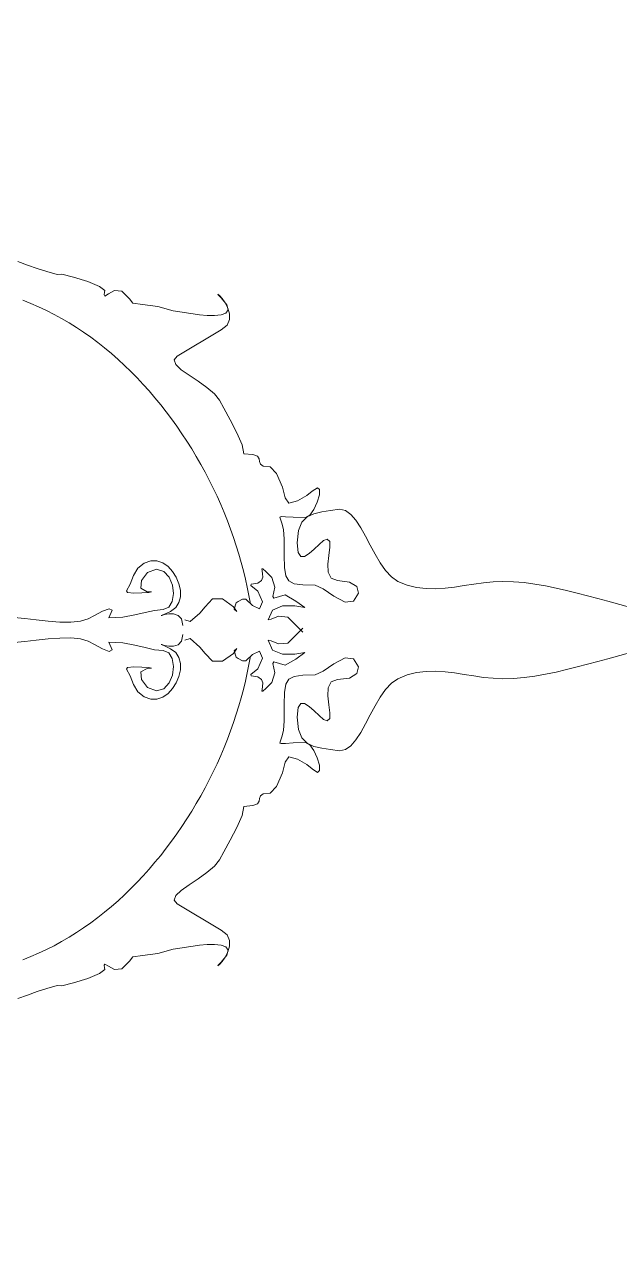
# Model space of a CAD drawing. Header units: centimetres. Extents: x -377343 to 693706, y 194584 to 813780.
# Drawn here: x 161364.8 to 161436.2, y 497989.7 to 498137.1 of the extents above; entities that cross this region are included whole.
import ezdxf

# ---------------------------------------------------------------- set-up
doc = ezdxf.new("R2010")
doc.units = ezdxf.units.CM
doc.layers.add('PIPA', color=11, linetype='Continuous')
doc.layers.add('TEXT', color=7, linetype='Continuous')

msp = doc.modelspace()

# ---------------------------------------------------------------- linework, layer by layer
at = {"layer": 'PIPA', "lineweight": 35, "extrusion": (0, 0.816497, 0.57735), "elevation": 193451.324}
msp.add_lwpolyline([(-421704.212, -325591.681), (-159560.265, -63447.734), (377343.333, -600351.331), (-158232.47, -1135927.133), (-693706.405, -600453.199), (-454216.825, -360963.619)], dxfattribs=at)
at = {"layer": 'TEXT', "color": 2, "linetype": 'Continuous', "lineweight": 13}
for p, q in [((161365.191, 498108.282), (161364.059, 498108.701)), ((161366.342, 498107.871), (161365.191, 498108.282)), ((161367.524, 498107.488), (161366.342, 498107.871)), ((161368.749, 498107.154), (161367.524, 498107.488)), ((161369.335, 498107.181), (161368.749, 498107.154)), ((161370.738, 498106.836), (161369.335, 498107.181)), ((161372.422, 498106.286), (161370.738, 498106.836)), ((161373.851, 498105.698), (161372.422, 498106.286)), ((161374.492, 498105.239), (161373.851, 498105.698)), ((161374.392, 498104.714), (161374.442, 498105.014)), ((161374.492, 498104.564), (161374.392, 498104.714)), ((161374.442, 498105.014), (161374.492, 498105.239)), ((161374.917, 498104.835), (161374.492, 498104.564)), ((161375.643, 498105.231), (161374.917, 498104.835)), ((161376.519, 498105.127), (161375.643, 498105.231)), ((161377.461, 498104.217), (161376.519, 498105.127)), ((161388.235, 498104.625), (161388.055, 498104.794)), ((161388.055, 498104.794), (161388.099, 498104.715)), ((161388.099, 498104.715), (161388.455, 498104.338)), ((161388.552, 498104.256), (161388.235, 498104.625)), ((161365.591, 498103.674), (161364.633, 498104.049)), ((161365.591, 498103.674), (161364.633, 498104.049)), ((161366.536, 498103.267), (161365.591, 498103.674)), ((161366.536, 498103.267), (161365.591, 498103.674)), ((161367.47, 498102.83), (161366.536, 498103.267)), ((161367.47, 498102.83), (161366.536, 498103.267)), ((161377.828, 498103.709), (161377.461, 498104.217)), ((161378.996, 498103.55), (161377.828, 498103.709)), ((161380.844, 498103.287), (161378.996, 498103.55)), ((161382.666, 498102.799), (161380.844, 498103.287)), ((161388.455, 498104.338), (161389.135, 498103.494)), ((161388.92, 498103.733), (161388.552, 498104.256)), ((161389.25, 498103.106), (161388.92, 498103.733)), ((161389.135, 498103.494), (161389.287, 498102.897)), ((161389.455, 498102.422), (161389.25, 498103.106)), ((161368.39, 498102.363), (161367.47, 498102.83)), ((161368.39, 498102.363), (161367.47, 498102.83)), ((161369.298, 498101.867), (161368.39, 498102.363)), ((161369.298, 498101.867), (161368.39, 498102.363)), ((161370.193, 498101.344), (161369.298, 498101.867)), ((161370.193, 498101.344), (161369.298, 498101.867)), ((161384.289, 498102.537), (161382.666, 498102.799)), ((161384.521, 498102.499), (161384.289, 498102.537)), ((161385.079, 498102.411), (161384.521, 498102.499)), ((161385.855, 498102.309), (161385.079, 498102.411)), ((161386.744, 498102.23), (161385.855, 498102.309)), ((161387.639, 498102.213), (161386.744, 498102.23)), ((161388.432, 498102.293), (161387.639, 498102.213)), ((161389.016, 498102.509), (161388.432, 498102.293)), ((161389.287, 498102.897), (161389.016, 498102.509)), ((161389.145, 498101.076), (161389.45, 498101.73)), ((161389.45, 498101.73), (161389.455, 498102.422)), ((161371.074, 498100.793), (161370.193, 498101.344)), ((161371.074, 498100.793), (161370.193, 498101.344)), ((161371.941, 498100.216), (161371.074, 498100.793)), ((161371.941, 498100.216), (161371.074, 498100.793)), ((161372.795, 498099.613), (161371.941, 498100.216)), ((161372.795, 498099.613), (161371.941, 498100.216)), ((161383.163, 498097.357), (161388.455, 498100.51)), ((161388.455, 498100.51), (161389.145, 498101.076)), ((161373.634, 498098.986), (161372.795, 498099.613)), ((161373.634, 498098.986), (161372.795, 498099.613)), ((161374.459, 498098.334), (161373.634, 498098.986)), ((161374.459, 498098.334), (161373.634, 498098.986)), ((161375.268, 498097.659), (161374.459, 498098.334)), ((161375.268, 498097.659), (161374.459, 498098.334)), ((161376.063, 498096.962), (161375.268, 498097.659)), ((161376.063, 498096.962), (161375.268, 498097.659)), ((161382.789, 498096.889), (161383.163, 498097.357)), ((161376.843, 498096.244), (161376.063, 498096.962)), ((161376.843, 498096.244), (161376.063, 498096.962)), ((161377.607, 498095.504), (161376.843, 498096.244)), ((161377.607, 498095.504), (161376.843, 498096.244)), ((161383.004, 498096.34), (161382.789, 498096.889)), ((161383.657, 498095.722), (161383.004, 498096.34)), ((161384.598, 498095.048), (161383.657, 498095.722)), ((161378.355, 498094.745), (161377.607, 498095.504)), ((161378.355, 498094.745), (161377.607, 498095.504)), ((161379.087, 498093.967), (161378.355, 498094.745)), ((161379.087, 498093.967), (161378.355, 498094.745)), ((161385.676, 498094.333), (161384.598, 498095.048)), ((161386.741, 498093.588), (161385.676, 498094.333)), ((161379.802, 498093.17), (161379.087, 498093.967)), ((161379.802, 498093.17), (161379.087, 498093.967)), ((161380.501, 498092.355), (161379.802, 498093.17)), ((161380.501, 498092.355), (161379.802, 498093.17)), ((161387.643, 498092.827), (161386.741, 498093.588)), ((161388.23, 498092.064), (161387.643, 498092.827)), ((161381.183, 498091.524), (161380.501, 498092.355)), ((161381.183, 498091.524), (161380.501, 498092.355)), ((161381.848, 498090.677), (161381.183, 498091.524)), ((161381.848, 498090.677), (161381.183, 498091.524)), ((161388.761, 498091.094), (161388.23, 498092.064)), ((161382.495, 498089.814), (161381.848, 498090.677)), ((161382.495, 498089.814), (161381.848, 498090.677)), ((161383.125, 498088.937), (161382.495, 498089.814)), ((161383.125, 498088.937), (161382.495, 498089.814)), ((161389.536, 498089.708), (161388.761, 498091.094)), ((161383.736, 498088.047), (161383.125, 498088.937)), ((161383.736, 498088.047), (161383.125, 498088.937)), ((161390.338, 498088.165), (161389.536, 498089.708)), ((161384.33, 498087.144), (161383.736, 498088.047)), ((161384.33, 498087.144), (161383.736, 498088.047)), ((161384.904, 498086.229), (161384.33, 498087.144)), ((161384.904, 498086.229), (161384.33, 498087.144)), ((161390.95, 498086.724), (161390.338, 498088.165)), ((161385.46, 498085.302), (161384.904, 498086.229)), ((161385.46, 498085.302), (161384.904, 498086.229)), ((161385.997, 498084.366), (161385.46, 498085.302)), ((161385.997, 498084.366), (161385.46, 498085.302)), ((161391.158, 498085.646), (161390.95, 498086.724)), ((161392.26, 498085.558), (161391.158, 498085.646)), ((161392.807, 498085.333), (161392.26, 498085.558)), ((161393.001, 498085.025), (161392.807, 498085.333)), ((161386.515, 498083.419), (161385.997, 498084.366)), ((161386.515, 498083.419), (161385.997, 498084.366)), ((161393.046, 498084.69), (161393.001, 498085.025)), ((161393.144, 498084.382), (161393.046, 498084.69)), ((161393.498, 498084.157), (161393.144, 498084.382)), ((161394.311, 498084.069), (161393.498, 498084.157)), ((161395.078, 498083.256), (161394.311, 498084.069)), ((161387.013, 498082.464), (161386.515, 498083.419)), ((161387.013, 498082.464), (161386.515, 498083.419)), ((161387.491, 498081.501), (161387.013, 498082.464)), ((161387.491, 498081.501), (161387.013, 498082.464)), ((161395.795, 498081.617), (161395.078, 498083.256)), ((161387.948, 498080.531), (161387.491, 498081.501)), ((161387.948, 498080.531), (161387.491, 498081.501)), ((161396.112, 498080.353), (161395.795, 498081.617)), ((161399.378, 498081.142), (161398.725, 498080.638)), ((161399.996, 498081.57), (161399.378, 498081.142)), ((161400.256, 498081.354), (161399.996, 498081.57)), ((161400.226, 498080.704), (161400.256, 498081.354)), ((161388.386, 498079.554), (161387.948, 498080.531)), ((161388.386, 498079.554), (161387.948, 498080.531)), ((161388.803, 498078.572), (161388.386, 498079.554)), ((161388.803, 498078.572), (161388.386, 498079.554)), ((161396.575, 498079.716), (161396.112, 498080.353)), ((161397.618, 498079.987), (161396.575, 498079.716)), ((161398.725, 498080.638), (161397.618, 498079.987)), ((161399.573, 498078.948), (161399.975, 498079.832)), ((161399.975, 498079.832), (161400.226, 498080.704)), ((161389.199, 498077.585), (161388.803, 498078.572)), ((161389.199, 498077.585), (161388.803, 498078.572)), ((161395.479, 498078.045), (161395.642, 498078.119)), ((161395.542, 498077.802), (161395.479, 498078.045)), ((161395.642, 498078.119), (161396.142, 498078.091)), ((161396.142, 498078.091), (161397.088, 498078.025)), ((161397.088, 498078.025), (161398.59, 498077.989)), ((161398.755, 498078.068), (161398.128, 498077.426)), ((161398.59, 498077.989), (161399.088, 498078.264)), ((161399.562, 498078.447), (161398.755, 498078.068)), ((161399.088, 498078.264), (161399.573, 498078.948)), ((161400.506, 498078.661), (161399.562, 498078.447)), ((161401.547, 498078.813), (161400.506, 498078.661)), ((161402.643, 498079.002), (161401.547, 498078.813)), ((161403.349, 498078.833), (161402.643, 498079.002)), ((161404.001, 498078.365), (161403.349, 498078.833)), ((161404.612, 498077.657), (161404.001, 498078.365)), ((161389.573, 498076.594), (161389.199, 498077.585)), ((161389.573, 498076.594), (161389.199, 498077.585)), ((161389.926, 498075.6), (161389.573, 498076.594)), ((161389.926, 498075.6), (161389.573, 498076.594)), ((161395.723, 498077.323), (161395.542, 498077.802)), ((161395.912, 498076.544), (161395.723, 498077.323)), ((161396, 498075.399), (161395.912, 498076.544)), ((161398.128, 498077.426), (161397.721, 498076.42)), ((161405.196, 498076.766), (161404.612, 498077.657)), ((161405.766, 498075.751), (161405.196, 498076.766)), ((161390.258, 498074.604), (161389.926, 498075.6)), ((161390.258, 498074.604), (161389.926, 498075.6)), ((161395.993, 498073.426), (161396, 498075.399)), ((161397.721, 498076.42), (161397.576, 498074.948)), ((161400.189, 498074.758), (161400.734, 498075.213)), ((161400.734, 498075.213), (161401.18, 498075.399)), ((161401.18, 498075.399), (161401.473, 498075.124)), ((161401.473, 498075.124), (161401.484, 498074.416)), ((161406.335, 498074.671), (161405.766, 498075.751)), ((161390.567, 498073.606), (161390.258, 498074.604)), ((161390.567, 498073.606), (161390.258, 498074.604)), ((161390.854, 498072.607), (161390.567, 498073.606)), ((161390.854, 498072.607), (161390.567, 498073.606)), ((161397.576, 498074.948), (161397.689, 498073.804)), ((161397.689, 498073.804), (161397.997, 498073.308)), ((161398.449, 498073.309), (161398.998, 498073.653)), ((161398.998, 498073.653), (161399.594, 498074.187)), ((161399.594, 498074.187), (161400.189, 498074.758)), ((161401.484, 498074.416), (161401.36, 498073.448)), ((161406.916, 498073.584), (161406.335, 498074.671)), ((161407.522, 498072.548), (161406.916, 498073.584)), ((161379.215, 498072.511), (161378.433, 498071.908)), ((161379.215, 498072.511), (161378.433, 498071.908)), ((161379.99, 498072.789), (161379.215, 498072.511)), ((161379.99, 498072.789), (161379.215, 498072.511)), ((161380.737, 498072.785), (161379.99, 498072.789)), ((161380.737, 498072.785), (161379.99, 498072.789)), ((161381.437, 498072.543), (161380.737, 498072.785)), ((161381.437, 498072.543), (161380.737, 498072.785)), ((161382.071, 498072.105), (161381.437, 498072.543)), ((161382.071, 498072.105), (161381.437, 498072.543)), ((161382.618, 498071.515), (161382.071, 498072.105)), ((161382.618, 498071.515), (161382.071, 498072.105)), ((161391.119, 498071.608), (161390.854, 498072.607)), ((161391.119, 498071.608), (161390.854, 498072.607)), ((161396.027, 498071.99), (161395.993, 498073.426)), ((161397.997, 498073.308), (161398.449, 498073.309)), ((161401.36, 498073.448), (161401.245, 498072.394)), ((161401.245, 498072.394), (161401.286, 498071.426)), ((161408.167, 498071.622), (161407.522, 498072.548)), ((161377.908, 498071.032), (161377.532, 498070.006)), ((161377.908, 498071.032), (161377.532, 498070.006)), ((161378.433, 498071.908), (161377.908, 498071.032)), ((161378.433, 498071.908), (161377.908, 498071.032)), ((161378.898, 498070.444), (161379.607, 498071.373)), ((161378.898, 498070.444), (161379.607, 498071.373)), ((161379.607, 498071.373), (161380.685, 498071.795)), ((161379.607, 498071.373), (161380.685, 498071.795)), ((161380.685, 498071.795), (161381.574, 498071.527)), ((161380.685, 498071.795), (161381.574, 498071.527)), ((161381.574, 498071.527), (161382.21, 498070.835)), ((161381.574, 498071.527), (161382.21, 498070.835)), ((161382.21, 498070.835), (161382.591, 498069.889)), ((161382.21, 498070.835), (161382.591, 498069.889)), ((161383.059, 498070.815), (161382.618, 498071.515)), ((161383.059, 498070.815), (161382.618, 498071.515)), ((161383.374, 498070.049), (161383.059, 498070.815)), ((161383.374, 498070.049), (161383.059, 498070.815)), ((161391.36, 498070.61), (161391.119, 498071.608)), ((161391.36, 498070.61), (161391.119, 498071.608)), ((161391.579, 498069.613), (161391.36, 498070.61)), ((161391.579, 498069.613), (161391.36, 498070.61)), ((161393.426, 498070.823), (161393.273, 498070.417)), ((161393.426, 498070.823), (161393.273, 498070.417)), ((161393.438, 498071.818), (161393.318, 498071.829)), ((161393.318, 498071.829), (161393.345, 498071.612)), ((161393.438, 498071.818), (161393.318, 498071.829)), ((161393.318, 498071.829), (161393.345, 498071.612)), ((161393.345, 498071.612), (161393.416, 498071.249)), ((161393.345, 498071.612), (161393.416, 498071.249)), ((161393.416, 498071.249), (161393.426, 498070.823)), ((161393.416, 498071.249), (161393.426, 498070.823)), ((161393.809, 498071.496), (161393.438, 498071.818)), ((161393.809, 498071.496), (161393.438, 498071.818)), ((161394.536, 498070.782), (161393.809, 498071.496)), ((161394.536, 498070.782), (161393.809, 498071.496)), ((161394.869, 498069.614), (161394.536, 498070.782)), ((161394.869, 498069.614), (161394.536, 498070.782)), ((161396.186, 498071.005), (161396.027, 498071.99)), ((161396.551, 498070.386), (161396.186, 498071.005)), ((161401.286, 498071.426), (161401.629, 498070.718)), ((161401.629, 498070.718), (161402.418, 498070.444)), ((161408.863, 498070.863), (161408.167, 498071.622)), ((161409.625, 498070.331), (161408.863, 498070.863)), ((161377.532, 498070.006), (161377.082, 498069.205)), ((161377.532, 498070.006), (161377.082, 498069.205)), ((161377.082, 498069.205), (161377.218, 498069.001)), ((161377.082, 498069.205), (161377.218, 498069.001)), ((161378.801, 498069.515), (161378.898, 498070.444)), ((161378.801, 498069.515), (161378.898, 498070.444)), ((161379.559, 498069.092), (161378.801, 498069.515)), ((161379.559, 498069.092), (161378.801, 498069.515)), ((161380.079, 498069.062), (161379.559, 498069.092)), ((161380.079, 498069.062), (161379.559, 498069.092)), ((161382.591, 498069.889), (161382.711, 498068.859)), ((161382.591, 498069.889), (161382.711, 498068.859)), ((161383.544, 498069.259), (161383.374, 498070.049)), ((161383.544, 498069.259), (161383.374, 498070.049)), ((161383.548, 498068.489), (161383.544, 498069.259)), ((161383.548, 498068.489), (161383.544, 498069.259)), ((161391.774, 498068.619), (161391.579, 498069.613)), ((161391.774, 498068.619), (161391.579, 498069.613)), ((161392.058, 498069.993), (161392.008, 498069.814)), ((161392.058, 498069.993), (161392.008, 498069.814)), ((161392.008, 498069.814), (161392.859, 498069.159)), ((161392.008, 498069.814), (161392.859, 498069.159)), ((161392.851, 498070.113), (161392.058, 498069.993)), ((161392.851, 498070.113), (161392.058, 498069.993)), ((161393.273, 498070.417), (161392.851, 498070.113)), ((161393.273, 498070.417), (161392.851, 498070.113)), ((161392.859, 498069.159), (161393.41, 498067.854)), ((161392.859, 498069.159), (161393.41, 498067.854)), ((161394.653, 498068.496), (161394.869, 498069.614)), ((161394.653, 498068.496), (161394.869, 498069.614)), ((161397.206, 498070.049), (161396.551, 498070.386)), ((161398.233, 498069.909), (161397.206, 498070.049)), ((161399.716, 498069.881), (161398.233, 498069.909)), ((161400.675, 498069.439), (161399.716, 498069.881)), ((161401.982, 498068.544), (161400.675, 498069.439)), ((161402.418, 498070.444), (161403.857, 498070.247)), ((161403.857, 498070.247), (161404.727, 498069.712)), ((161404.727, 498069.712), (161404.92, 498068.924)), ((161410.761, 498069.874), (161409.625, 498070.331)), ((161411.898, 498069.591), (161410.761, 498069.874)), ((161413.036, 498069.454), (161411.898, 498069.591)), ((161414.176, 498069.436), (161413.036, 498069.454)), ((161415.317, 498069.509), (161414.176, 498069.436)), ((161416.461, 498069.646), (161415.317, 498069.509)), ((161417.608, 498069.82), (161416.461, 498069.646)), ((161418.759, 498070.002), (161417.608, 498069.82)), ((161419.913, 498070.167), (161418.759, 498070.002)), ((161421.073, 498070.286), (161419.913, 498070.167)), ((161422.237, 498070.331), (161421.073, 498070.286)), ((161423.52, 498070.292), (161422.237, 498070.331)), ((161424.803, 498070.183), (161423.52, 498070.292)), ((161426.082, 498070.012), (161424.803, 498070.183)), ((161427.357, 498069.791), (161426.082, 498070.012)), ((161428.627, 498069.529), (161427.357, 498069.791)), ((161429.891, 498069.237), (161428.627, 498069.529)), ((161431.146, 498068.924), (161429.891, 498069.237)), ((161377.218, 498069.001), (161377.949, 498068.926)), ((161377.218, 498069.001), (161377.949, 498068.926)), ((161377.949, 498068.926), (161378.912, 498068.938)), ((161377.949, 498068.926), (161378.912, 498068.938)), ((161378.912, 498068.938), (161379.743, 498068.997)), ((161378.912, 498068.938), (161379.743, 498068.997)), ((161379.743, 498068.997), (161380.079, 498069.062)), ((161379.743, 498068.997), (161380.079, 498069.062)), ((161382.568, 498067.913), (161382.157, 498067.221)), ((161382.568, 498067.913), (161382.157, 498067.221)), ((161382.711, 498068.859), (161382.568, 498067.913)), ((161382.711, 498068.859), (161382.568, 498067.913)), ((161382.983, 498067.18), (161383.368, 498067.782)), ((161382.983, 498067.18), (161383.368, 498067.782)), ((161383.368, 498067.782), (161383.548, 498068.489)), ((161383.368, 498067.782), (161383.548, 498068.489)), ((161387.417, 498068.242), (161386.541, 498067.291)), ((161387.417, 498068.242), (161386.541, 498067.291)), ((161388.593, 498068.217), (161387.417, 498068.242)), ((161388.593, 498068.217), (161387.417, 498068.242)), ((161389.919, 498067.291), (161388.593, 498068.217)), ((161389.919, 498067.291), (161388.593, 498068.217)), ((161390.257, 498067.741), (161390.019, 498066.974)), ((161390.257, 498067.741), (161390.019, 498066.974)), ((161390.499, 498067.908), (161390.257, 498067.741)), ((161390.499, 498067.908), (161390.257, 498067.741)), ((161390.991, 498068.175), (161390.499, 498067.908)), ((161390.991, 498068.175), (161390.499, 498067.908)), ((161391.383, 498068.192), (161390.991, 498068.175)), ((161391.383, 498068.192), (161390.991, 498068.175)), ((161392.209, 498067.428), (161391.383, 498068.192)), ((161392.209, 498067.428), (161391.383, 498068.192)), ((161391.946, 498067.629), (161391.774, 498068.619)), ((161391.946, 498067.629), (161391.774, 498068.619)), ((161393.41, 498067.854), (161393.034, 498067.041)), ((161393.41, 498067.854), (161393.034, 498067.041)), ((161394.761, 498068.304), (161394.653, 498068.496)), ((161394.761, 498068.304), (161394.653, 498068.496)), ((161396.125, 498068.713), (161394.761, 498068.304)), ((161396.125, 498068.713), (161394.761, 498068.304)), ((161397.413, 498067.971), (161396.125, 498068.713)), ((161397.413, 498067.971), (161396.125, 498068.713)), ((161398.477, 498067.178), (161397.413, 498067.971)), ((161398.477, 498067.178), (161397.413, 498067.971)), ((161403.31, 498067.838), (161401.982, 498068.544)), ((161404.333, 498067.966), (161403.31, 498067.838)), ((161404.92, 498068.924), (161404.333, 498067.966)), ((161432.391, 498068.602), (161431.146, 498068.924)), ((161433.626, 498068.279), (161432.391, 498068.602)), ((161434.849, 498067.966), (161433.626, 498068.279)), ((161447.911, 498064.25), (161434.849, 498067.966)), ((161373.252, 498066.239), (161372.465, 498065.827)), ((161373.252, 498066.239), (161372.465, 498065.827)), ((161374.196, 498066.742), (161373.252, 498066.239)), ((161374.196, 498066.742), (161373.252, 498066.239)), ((161374.995, 498067.051), (161374.196, 498066.742)), ((161374.995, 498067.051), (161374.196, 498066.742)), ((161374.942, 498065.94), (161375.344, 498066.879)), ((161374.942, 498065.94), (161375.344, 498066.879)), ((161375.344, 498066.879), (161374.995, 498067.051)), ((161375.344, 498066.879), (161374.995, 498067.051)), ((161378.068, 498066.296), (161376.627, 498066.045)), ((161378.068, 498066.296), (161376.627, 498066.045)), ((161379.32, 498066.596), (161378.068, 498066.296)), ((161379.32, 498066.596), (161378.068, 498066.296)), ((161380.437, 498066.848), (161379.32, 498066.596)), ((161380.437, 498066.848), (161379.32, 498066.596)), ((161381.473, 498066.953), (161380.437, 498066.848)), ((161381.473, 498066.953), (161380.437, 498066.848)), ((161381.242, 498066.216), (161381.564, 498066.351)), ((161381.242, 498066.216), (161381.564, 498066.351)), ((161381.302, 498066.24), (161381.242, 498066.216)), ((161381.302, 498066.24), (161381.242, 498066.216)), ((161381.641, 498066.338), (161381.302, 498066.24)), ((161381.641, 498066.338), (161381.302, 498066.24)), ((161382.157, 498067.221), (161381.473, 498066.953)), ((161382.157, 498067.221), (161381.473, 498066.953)), ((161381.564, 498066.351), (161382.374, 498066.728)), ((161381.564, 498066.351), (161382.374, 498066.728)), ((161382.153, 498066.429), (161381.641, 498066.338)), ((161382.153, 498066.429), (161381.641, 498066.338)), ((161382.733, 498066.427), (161382.153, 498066.429)), ((161382.733, 498066.427), (161382.153, 498066.429)), ((161382.374, 498066.728), (161382.983, 498067.18)), ((161382.374, 498066.728), (161382.983, 498067.18)), ((161383.277, 498066.251), (161382.733, 498066.427)), ((161383.277, 498066.251), (161382.733, 498066.427)), ((161383.68, 498065.816), (161383.277, 498066.251)), ((161383.68, 498065.816), (161383.277, 498066.251)), ((161385.898, 498066.532), (161384.706, 498065.497)), ((161385.898, 498066.532), (161384.706, 498065.497)), ((161386.541, 498067.291), (161385.898, 498066.532)), ((161386.541, 498067.291), (161385.898, 498066.532)), ((161390.307, 498066.707), (161389.919, 498067.291)), ((161390.307, 498066.707), (161389.919, 498067.291)), ((161390.019, 498066.974), (161390.307, 498066.707)), ((161390.019, 498066.974), (161390.307, 498066.707)), ((161393.034, 498067.041), (161392.209, 498067.428)), ((161393.034, 498067.041), (161392.209, 498067.428)), ((161394.085, 498065.714), (161394.597, 498066.893)), ((161394.085, 498065.714), (161394.597, 498066.893)), ((161395.337, 498066.14), (161394.448, 498065.777)), ((161395.337, 498066.14), (161394.448, 498065.777)), ((161394.597, 498066.893), (161395.817, 498067.375)), ((161394.597, 498066.893), (161395.817, 498067.375)), ((161396.45, 498066.052), (161395.337, 498066.14)), ((161396.45, 498066.052), (161395.337, 498066.14)), ((161395.817, 498067.375), (161397.268, 498067.393)), ((161395.817, 498067.375), (161397.268, 498067.393)), ((161397.268, 498067.393), (161398.477, 498067.178)), ((161397.268, 498067.393), (161398.477, 498067.178)), ((161364.864, 498065.874), (161363.61, 498066.001)), ((161364.864, 498065.874), (161363.61, 498066.001)), ((161366.245, 498065.714), (161364.864, 498065.874)), ((161366.245, 498065.714), (161364.864, 498065.874)), ((161367.679, 498065.559), (161366.245, 498065.714)), ((161367.679, 498065.559), (161366.245, 498065.714)), ((161369.092, 498065.453), (161367.679, 498065.559)), ((161369.092, 498065.453), (161367.679, 498065.559)), ((161370.41, 498065.435), (161369.092, 498065.453)), ((161370.41, 498065.435), (161369.092, 498065.453)), ((161371.559, 498065.546), (161370.41, 498065.435)), ((161371.559, 498065.546), (161370.41, 498065.435)), ((161372.465, 498065.827), (161371.559, 498065.546)), ((161372.465, 498065.827), (161371.559, 498065.546)), ((161376.627, 498066.045), (161374.942, 498065.94)), ((161376.627, 498066.045), (161374.942, 498065.94)), ((161383.838, 498065.039), (161383.68, 498065.816)), ((161383.838, 498065.039), (161383.68, 498065.816)), ((161384.706, 498065.497), (161384.063, 498065.714)), ((161384.706, 498065.497), (161384.063, 498065.714)), ((161394.448, 498065.777), (161394.085, 498065.714)), ((161394.448, 498065.777), (161394.085, 498065.714)), ((161398.252, 498064.25), (161396.45, 498066.052)), ((161398.252, 498064.25), (161396.45, 498066.052)), ((161398.252, 498064.731), (161396.45, 498062.929)), ((161398.252, 498064.731), (161396.45, 498062.929)), ((161447.911, 498064.731), (161434.849, 498061.015)), ((161366.245, 498063.267), (161364.864, 498063.107)), ((161366.245, 498063.267), (161364.864, 498063.107)), ((161367.679, 498063.422), (161366.245, 498063.267)), ((161367.679, 498063.422), (161366.245, 498063.267)), ((161369.092, 498063.528), (161367.679, 498063.422)), ((161369.092, 498063.528), (161367.679, 498063.422)), ((161370.41, 498063.547), (161369.092, 498063.528)), ((161370.41, 498063.547), (161369.092, 498063.528)), ((161371.559, 498063.436), (161370.41, 498063.547)), ((161371.559, 498063.436), (161370.41, 498063.547)), ((161372.465, 498063.154), (161371.559, 498063.436)), ((161372.465, 498063.154), (161371.559, 498063.436)), ((161383.838, 498063.942), (161383.68, 498063.165)), ((161383.838, 498063.942), (161383.68, 498063.165)), ((161384.706, 498063.484), (161384.063, 498063.267)), ((161384.706, 498063.484), (161384.063, 498063.267)), ((161385.898, 498062.449), (161384.706, 498063.484)), ((161385.898, 498062.449), (161384.706, 498063.484)), ((161394.448, 498063.204), (161394.085, 498063.267)), ((161394.448, 498063.204), (161394.085, 498063.267)), ((161394.085, 498063.267), (161394.597, 498062.088)), ((161394.085, 498063.267), (161394.597, 498062.088)), ((161395.337, 498062.841), (161394.448, 498063.204)), ((161395.337, 498062.841), (161394.448, 498063.204)), ((161364.864, 498063.107), (161363.61, 498062.98)), ((161364.864, 498063.107), (161363.61, 498062.98)), ((161373.252, 498062.743), (161372.465, 498063.154)), ((161373.252, 498062.743), (161372.465, 498063.154)), ((161374.196, 498062.239), (161373.252, 498062.743)), ((161374.196, 498062.239), (161373.252, 498062.743)), ((161374.995, 498061.93), (161374.196, 498062.239)), ((161374.995, 498061.93), (161374.196, 498062.239)), ((161374.942, 498063.042), (161375.344, 498062.102)), ((161374.942, 498063.042), (161375.344, 498062.102)), ((161376.627, 498062.936), (161374.942, 498063.042)), ((161376.627, 498062.936), (161374.942, 498063.042)), ((161375.344, 498062.102), (161374.995, 498061.93)), ((161375.344, 498062.102), (161374.995, 498061.93)), ((161378.068, 498062.685), (161376.627, 498062.936)), ((161378.068, 498062.685), (161376.627, 498062.936)), ((161379.32, 498062.385), (161378.068, 498062.685)), ((161379.32, 498062.385), (161378.068, 498062.685)), ((161380.437, 498062.134), (161379.32, 498062.385)), ((161380.437, 498062.134), (161379.32, 498062.385)), ((161381.473, 498062.028), (161380.437, 498062.134)), ((161381.473, 498062.028), (161380.437, 498062.134)), ((161381.302, 498062.741), (161381.242, 498062.765)), ((161381.242, 498062.765), (161381.564, 498062.63)), ((161381.302, 498062.741), (161381.242, 498062.765)), ((161381.242, 498062.765), (161381.564, 498062.63)), ((161381.641, 498062.643), (161381.302, 498062.741)), ((161381.641, 498062.643), (161381.302, 498062.741)), ((161382.157, 498061.76), (161381.473, 498062.028)), ((161382.157, 498061.76), (161381.473, 498062.028)), ((161381.564, 498062.63), (161382.374, 498062.253)), ((161381.564, 498062.63), (161382.374, 498062.253)), ((161382.153, 498062.552), (161381.641, 498062.643)), ((161382.153, 498062.552), (161381.641, 498062.643)), ((161382.733, 498062.554), (161382.153, 498062.552)), ((161382.733, 498062.554), (161382.153, 498062.552)), ((161382.568, 498061.068), (161382.157, 498061.76)), ((161382.568, 498061.068), (161382.157, 498061.76)), ((161382.374, 498062.253), (161382.983, 498061.801)), ((161382.374, 498062.253), (161382.983, 498061.801)), ((161383.277, 498062.73), (161382.733, 498062.554)), ((161383.277, 498062.73), (161382.733, 498062.554)), ((161382.983, 498061.801), (161383.368, 498061.199)), ((161382.983, 498061.801), (161383.368, 498061.199)), ((161383.68, 498063.165), (161383.277, 498062.73)), ((161383.68, 498063.165), (161383.277, 498062.73)), ((161386.541, 498061.69), (161385.898, 498062.449)), ((161386.541, 498061.69), (161385.898, 498062.449)), ((161390.307, 498062.274), (161389.919, 498061.69)), ((161390.307, 498062.274), (161389.919, 498061.69)), ((161390.019, 498062.007), (161390.307, 498062.274)), ((161390.019, 498062.007), (161390.307, 498062.274)), ((161390.257, 498061.24), (161390.019, 498062.007)), ((161390.257, 498061.24), (161390.019, 498062.007)), ((161393.034, 498061.941), (161392.209, 498061.553)), ((161393.034, 498061.941), (161392.209, 498061.553)), ((161393.41, 498061.127), (161393.034, 498061.941)), ((161393.41, 498061.127), (161393.034, 498061.941)), ((161394.597, 498062.088), (161395.817, 498061.606)), ((161394.597, 498062.088), (161395.817, 498061.606)), ((161396.45, 498062.929), (161395.337, 498062.841)), ((161396.45, 498062.929), (161395.337, 498062.841)), ((161397.268, 498061.588), (161398.477, 498061.803)), ((161397.268, 498061.588), (161398.477, 498061.803)), ((161398.477, 498061.803), (161397.413, 498061.011)), ((161398.477, 498061.803), (161397.413, 498061.011)), ((161382.711, 498060.122), (161382.568, 498061.068)), ((161382.711, 498060.122), (161382.568, 498061.068)), ((161383.368, 498061.199), (161383.548, 498060.492)), ((161383.368, 498061.199), (161383.548, 498060.492)), ((161383.548, 498060.492), (161383.544, 498059.722)), ((161383.548, 498060.492), (161383.544, 498059.722)), ((161387.417, 498060.739), (161386.541, 498061.69)), ((161387.417, 498060.739), (161386.541, 498061.69)), ((161388.593, 498060.764), (161387.417, 498060.739)), ((161388.593, 498060.764), (161387.417, 498060.739)), ((161389.919, 498061.69), (161388.593, 498060.764)), ((161389.919, 498061.69), (161388.593, 498060.764)), ((161390.499, 498061.073), (161390.257, 498061.24)), ((161390.499, 498061.073), (161390.257, 498061.24)), ((161390.991, 498060.806), (161390.499, 498061.073)), ((161390.991, 498060.806), (161390.499, 498061.073)), ((161391.383, 498060.789), (161390.991, 498060.806)), ((161391.383, 498060.789), (161390.991, 498060.806)), ((161392.209, 498061.553), (161391.383, 498060.789)), ((161392.209, 498061.553), (161391.383, 498060.789)), ((161391.774, 498060.362), (161391.579, 498059.368)), ((161391.774, 498060.362), (161391.579, 498059.368)), ((161391.946, 498061.353), (161391.774, 498060.362)), ((161391.946, 498061.353), (161391.774, 498060.362)), ((161392.859, 498059.822), (161393.41, 498061.127)), ((161392.859, 498059.822), (161393.41, 498061.127)), ((161394.761, 498060.677), (161394.653, 498060.485)), ((161394.761, 498060.677), (161394.653, 498060.485)), ((161394.653, 498060.485), (161394.869, 498059.367)), ((161394.653, 498060.485), (161394.869, 498059.367)), ((161396.125, 498060.268), (161394.761, 498060.677)), ((161396.125, 498060.268), (161394.761, 498060.677)), ((161395.817, 498061.606), (161397.268, 498061.588)), ((161395.817, 498061.606), (161397.268, 498061.588)), ((161397.413, 498061.011), (161396.125, 498060.268)), ((161397.413, 498061.011), (161396.125, 498060.268)), ((161401.982, 498060.438), (161400.675, 498059.542)), ((161403.31, 498061.143), (161401.982, 498060.438)), ((161404.333, 498061.015), (161403.31, 498061.143)), ((161404.92, 498060.058), (161404.333, 498061.015)), ((161432.391, 498060.38), (161431.146, 498060.057)), ((161433.626, 498060.702), (161432.391, 498060.38)), ((161434.849, 498061.015), (161433.626, 498060.702)), ((161377.082, 498059.776), (161377.218, 498059.98)), ((161377.082, 498059.776), (161377.218, 498059.98)), ((161377.532, 498058.975), (161377.082, 498059.776)), ((161377.532, 498058.975), (161377.082, 498059.776)), ((161377.218, 498059.98), (161377.949, 498060.055)), ((161377.218, 498059.98), (161377.949, 498060.055)), ((161377.908, 498057.949), (161377.532, 498058.975)), ((161377.908, 498057.949), (161377.532, 498058.975)), ((161377.949, 498060.055), (161378.912, 498060.043)), ((161377.949, 498060.055), (161378.912, 498060.043)), ((161379.559, 498059.889), (161378.801, 498059.466)), ((161379.559, 498059.889), (161378.801, 498059.466)), ((161378.801, 498059.466), (161378.898, 498058.537)), ((161378.801, 498059.466), (161378.898, 498058.537)), ((161378.912, 498060.043), (161379.743, 498059.985)), ((161378.912, 498060.043), (161379.743, 498059.985)), ((161380.079, 498059.919), (161379.559, 498059.889)), ((161380.079, 498059.919), (161379.559, 498059.889)), ((161379.743, 498059.985), (161380.079, 498059.919)), ((161379.743, 498059.985), (161380.079, 498059.919)), ((161382.21, 498058.146), (161382.591, 498059.092)), ((161382.21, 498058.146), (161382.591, 498059.092)), ((161382.591, 498059.092), (161382.711, 498060.122)), ((161382.591, 498059.092), (161382.711, 498060.122)), ((161383.374, 498058.933), (161383.059, 498058.166)), ((161383.374, 498058.933), (161383.059, 498058.166)), ((161383.544, 498059.722), (161383.374, 498058.933)), ((161383.544, 498059.722), (161383.374, 498058.933)), ((161391.579, 498059.368), (161391.36, 498058.371)), ((161391.579, 498059.368), (161391.36, 498058.371)), ((161392.008, 498059.167), (161392.859, 498059.822)), ((161392.008, 498059.167), (161392.859, 498059.822)), ((161392.058, 498058.988), (161392.008, 498059.167)), ((161392.058, 498058.988), (161392.008, 498059.167)), ((161392.851, 498058.868), (161392.058, 498058.988)), ((161392.851, 498058.868), (161392.058, 498058.988)), ((161393.273, 498058.564), (161392.851, 498058.868)), ((161393.273, 498058.564), (161392.851, 498058.868)), ((161394.869, 498059.367), (161394.536, 498058.2)), ((161394.869, 498059.367), (161394.536, 498058.2)), ((161397.206, 498058.932), (161396.551, 498058.595)), ((161398.233, 498059.073), (161397.206, 498058.932)), ((161399.716, 498059.1), (161398.233, 498059.073)), ((161400.675, 498059.542), (161399.716, 498059.1)), ((161403.857, 498058.734), (161404.727, 498059.269)), ((161404.727, 498059.269), (161404.92, 498060.058)), ((161410.761, 498059.107), (161409.625, 498058.65)), ((161411.898, 498059.39), (161410.761, 498059.107)), ((161413.036, 498059.527), (161411.898, 498059.39)), ((161414.176, 498059.545), (161413.036, 498059.527)), ((161415.317, 498059.472), (161414.176, 498059.545)), ((161416.461, 498059.335), (161415.317, 498059.472)), ((161417.608, 498059.162), (161416.461, 498059.335)), ((161418.759, 498058.979), (161417.608, 498059.162)), ((161419.913, 498058.814), (161418.759, 498058.979)), ((161421.073, 498058.696), (161419.913, 498058.814)), ((161424.803, 498058.799), (161423.52, 498058.689)), ((161426.082, 498058.969), (161424.803, 498058.799)), ((161427.357, 498059.191), (161426.082, 498058.969)), ((161428.627, 498059.452), (161427.357, 498059.191)), ((161429.891, 498059.745), (161428.627, 498059.452)), ((161431.146, 498060.057), (161429.891, 498059.745)), ((161378.433, 498057.073), (161377.908, 498057.949)), ((161378.433, 498057.073), (161377.908, 498057.949)), ((161378.898, 498058.537), (161379.607, 498057.608)), ((161378.898, 498058.537), (161379.607, 498057.608)), ((161379.607, 498057.608), (161380.685, 498057.186)), ((161379.607, 498057.608), (161380.685, 498057.186)), ((161380.685, 498057.186), (161381.574, 498057.454)), ((161380.685, 498057.186), (161381.574, 498057.454)), ((161381.574, 498057.454), (161382.21, 498058.146)), ((161381.574, 498057.454), (161382.21, 498058.146)), ((161382.618, 498057.467), (161382.071, 498056.876)), ((161382.618, 498057.467), (161382.071, 498056.876)), ((161383.059, 498058.166), (161382.618, 498057.467)), ((161383.059, 498058.166), (161382.618, 498057.467)), ((161391.119, 498057.373), (161390.854, 498056.375)), ((161391.119, 498057.373), (161390.854, 498056.375)), ((161391.36, 498058.371), (161391.119, 498057.373)), ((161391.36, 498058.371), (161391.119, 498057.373)), ((161393.426, 498058.158), (161393.273, 498058.564)), ((161393.426, 498058.158), (161393.273, 498058.564)), ((161393.318, 498057.153), (161393.345, 498057.37)), ((161393.318, 498057.153), (161393.345, 498057.37)), ((161393.345, 498057.37), (161393.416, 498057.732)), ((161393.345, 498057.37), (161393.416, 498057.732)), ((161393.416, 498057.732), (161393.426, 498058.158)), ((161393.416, 498057.732), (161393.426, 498058.158)), ((161393.809, 498057.485), (161393.438, 498057.164)), ((161393.809, 498057.485), (161393.438, 498057.164)), ((161394.536, 498058.2), (161393.809, 498057.485)), ((161394.536, 498058.2), (161393.809, 498057.485)), ((161396.186, 498057.976), (161396.027, 498056.991)), ((161396.551, 498058.595), (161396.186, 498057.976)), ((161401.245, 498056.587), (161401.286, 498057.555)), ((161401.286, 498057.555), (161401.629, 498058.263)), ((161401.629, 498058.263), (161402.418, 498058.537)), ((161402.418, 498058.537), (161403.857, 498058.734)), ((161408.167, 498057.36), (161407.522, 498056.433)), ((161408.863, 498058.118), (161408.167, 498057.36)), ((161409.625, 498058.65), (161408.863, 498058.118)), ((161422.237, 498058.65), (161421.073, 498058.696)), ((161423.52, 498058.689), (161422.237, 498058.65)), ((161379.215, 498056.471), (161378.433, 498057.073)), ((161379.215, 498056.471), (161378.433, 498057.073)), ((161379.99, 498056.193), (161379.215, 498056.471)), ((161379.99, 498056.193), (161379.215, 498056.471)), ((161380.737, 498056.196), (161379.99, 498056.193)), ((161380.737, 498056.196), (161379.99, 498056.193)), ((161381.437, 498056.438), (161380.737, 498056.196)), ((161381.437, 498056.438), (161380.737, 498056.196)), ((161382.071, 498056.876), (161381.437, 498056.438)), ((161382.071, 498056.876), (161381.437, 498056.438)), ((161390.854, 498056.375), (161390.567, 498055.376)), ((161390.854, 498056.375), (161390.567, 498055.376)), ((161393.438, 498057.164), (161393.318, 498057.153)), ((161393.438, 498057.164), (161393.318, 498057.153)), ((161396.027, 498056.991), (161395.993, 498055.555)), ((161401.36, 498055.533), (161401.245, 498056.587)), ((161407.522, 498056.433), (161406.916, 498055.398)), ((161390.258, 498054.378), (161389.926, 498053.381)), ((161390.258, 498054.378), (161389.926, 498053.381)), ((161390.567, 498055.376), (161390.258, 498054.378)), ((161390.567, 498055.376), (161390.258, 498054.378)), ((161395.993, 498055.555), (161396, 498053.583)), ((161397.576, 498054.033), (161397.689, 498055.178)), ((161397.689, 498055.178), (161397.997, 498055.673)), ((161397.997, 498055.673), (161398.449, 498055.672)), ((161398.449, 498055.672), (161398.998, 498055.328)), ((161398.998, 498055.328), (161399.594, 498054.794)), ((161399.594, 498054.794), (161400.189, 498054.223)), ((161401.484, 498054.565), (161401.36, 498055.533)), ((161401.473, 498053.857), (161401.484, 498054.565)), ((161406.916, 498055.398), (161406.335, 498054.31)), ((161389.926, 498053.381), (161389.573, 498052.387)), ((161389.926, 498053.381), (161389.573, 498052.387)), ((161396, 498053.583), (161395.912, 498052.437)), ((161397.721, 498052.562), (161397.576, 498054.033)), ((161400.189, 498054.223), (161400.734, 498053.768)), ((161400.734, 498053.768), (161401.18, 498053.583)), ((161401.18, 498053.583), (161401.473, 498053.857)), ((161405.766, 498053.23), (161405.196, 498052.216)), ((161406.335, 498054.31), (161405.766, 498053.23)), ((161389.199, 498051.396), (161388.803, 498050.409)), ((161389.199, 498051.396), (161388.803, 498050.409)), ((161389.573, 498052.387), (161389.199, 498051.396)), ((161389.573, 498052.387), (161389.199, 498051.396)), ((161395.723, 498051.658), (161395.542, 498051.18)), ((161395.912, 498052.437), (161395.723, 498051.658)), ((161398.128, 498051.555), (161397.721, 498052.562)), ((161398.755, 498050.913), (161398.128, 498051.555)), ((161405.196, 498052.216), (161404.612, 498051.325)), ((161388.803, 498050.409), (161388.386, 498049.427)), ((161388.803, 498050.409), (161388.386, 498049.427)), ((161395.542, 498051.18), (161395.479, 498050.936)), ((161395.479, 498050.936), (161395.642, 498050.862)), ((161395.642, 498050.862), (161396.142, 498050.891)), ((161396.142, 498050.891), (161397.088, 498050.956)), ((161397.088, 498050.956), (161398.59, 498050.993)), ((161398.59, 498050.993), (161399.088, 498050.718)), ((161399.562, 498050.535), (161398.755, 498050.913)), ((161399.088, 498050.718), (161399.573, 498050.033)), ((161400.506, 498050.32), (161399.562, 498050.535)), ((161399.573, 498050.033), (161399.975, 498049.149)), ((161401.547, 498050.168), (161400.506, 498050.32)), ((161402.643, 498049.979), (161401.547, 498050.168)), ((161403.349, 498050.148), (161402.643, 498049.979)), ((161404.001, 498050.616), (161403.349, 498050.148)), ((161404.612, 498051.325), (161404.001, 498050.616)), ((161387.948, 498048.45), (161387.491, 498047.48)), ((161387.948, 498048.45), (161387.491, 498047.48)), ((161388.386, 498049.427), (161387.948, 498048.45)), ((161388.386, 498049.427), (161387.948, 498048.45)), ((161396.112, 498048.628), (161395.795, 498047.364)), ((161396.575, 498049.265), (161396.112, 498048.628)), ((161397.618, 498048.994), (161396.575, 498049.265)), ((161398.725, 498048.343), (161397.618, 498048.994)), ((161399.975, 498049.149), (161400.226, 498048.277)), ((161387.491, 498047.48), (161387.013, 498046.517)), ((161387.491, 498047.48), (161387.013, 498046.517)), ((161395.795, 498047.364), (161395.078, 498045.725)), ((161399.378, 498047.84), (161398.725, 498048.343)), ((161399.996, 498047.412), (161399.378, 498047.84)), ((161400.256, 498047.628), (161399.996, 498047.412)), ((161400.226, 498048.277), (161400.256, 498047.628)), ((161386.515, 498045.562), (161385.997, 498044.616)), ((161386.515, 498045.562), (161385.997, 498044.616)), ((161387.013, 498046.517), (161386.515, 498045.562)), ((161387.013, 498046.517), (161386.515, 498045.562)), ((161395.078, 498045.725), (161394.311, 498044.912)), ((161385.997, 498044.616), (161385.46, 498043.679)), ((161385.997, 498044.616), (161385.46, 498043.679)), ((161393.046, 498044.292), (161393.001, 498043.956)), ((161393.144, 498044.6), (161393.046, 498044.292)), ((161393.498, 498044.825), (161393.144, 498044.6)), ((161394.311, 498044.912), (161393.498, 498044.825)), ((161384.904, 498042.753), (161384.33, 498041.837)), ((161384.904, 498042.753), (161384.33, 498041.837)), ((161385.46, 498043.679), (161384.904, 498042.753)), ((161385.46, 498043.679), (161384.904, 498042.753)), ((161391.158, 498043.336), (161390.95, 498042.257)), ((161392.26, 498043.423), (161391.158, 498043.336)), ((161392.807, 498043.648), (161392.26, 498043.423)), ((161393.001, 498043.956), (161392.807, 498043.648)), ((161384.33, 498041.837), (161383.736, 498040.934)), ((161384.33, 498041.837), (161383.736, 498040.934)), ((161390.95, 498042.257), (161390.338, 498040.817)), ((161383.125, 498040.044), (161382.495, 498039.167)), ((161383.125, 498040.044), (161382.495, 498039.167)), ((161383.736, 498040.934), (161383.125, 498040.044)), ((161383.736, 498040.934), (161383.125, 498040.044)), ((161390.338, 498040.817), (161389.536, 498039.274)), ((161381.848, 498038.305), (161381.183, 498037.457)), ((161381.848, 498038.305), (161381.183, 498037.457)), ((161382.495, 498039.167), (161381.848, 498038.305)), ((161382.495, 498039.167), (161381.848, 498038.305)), ((161389.536, 498039.274), (161388.761, 498037.887)), ((161381.183, 498037.457), (161380.501, 498036.626)), ((161381.183, 498037.457), (161380.501, 498036.626)), ((161388.23, 498036.917), (161387.643, 498036.154)), ((161388.761, 498037.887), (161388.23, 498036.917)), ((161379.802, 498035.812), (161379.087, 498035.015)), ((161379.802, 498035.812), (161379.087, 498035.015)), ((161380.501, 498036.626), (161379.802, 498035.812)), ((161380.501, 498036.626), (161379.802, 498035.812)), ((161386.741, 498035.393), (161385.676, 498034.649)), ((161387.643, 498036.154), (161386.741, 498035.393)), ((161378.355, 498034.236), (161377.607, 498033.477)), ((161378.355, 498034.236), (161377.607, 498033.477)), ((161379.087, 498035.015), (161378.355, 498034.236)), ((161379.087, 498035.015), (161378.355, 498034.236)), ((161384.598, 498033.933), (161383.657, 498033.259)), ((161385.676, 498034.649), (161384.598, 498033.933)), ((161376.843, 498032.737), (161376.063, 498032.019)), ((161376.843, 498032.737), (161376.063, 498032.019)), ((161377.607, 498033.477), (161376.843, 498032.737)), ((161377.607, 498033.477), (161376.843, 498032.737)), ((161383.004, 498032.641), (161382.789, 498032.092)), ((161383.657, 498033.259), (161383.004, 498032.641)), ((161375.268, 498031.322), (161374.459, 498030.647)), ((161375.268, 498031.322), (161374.459, 498030.647)), ((161376.063, 498032.019), (161375.268, 498031.322)), ((161376.063, 498032.019), (161375.268, 498031.322)), ((161382.789, 498032.092), (161383.163, 498031.624)), ((161383.163, 498031.624), (161388.455, 498028.472)), ((161372.795, 498029.368), (161371.941, 498028.766)), ((161372.795, 498029.368), (161371.941, 498028.766)), ((161373.634, 498029.996), (161372.795, 498029.368)), ((161373.634, 498029.996), (161372.795, 498029.368)), ((161374.459, 498030.647), (161373.634, 498029.996)), ((161374.459, 498030.647), (161373.634, 498029.996)), ((161371.074, 498028.188), (161370.193, 498027.638)), ((161371.074, 498028.188), (161370.193, 498027.638)), ((161371.941, 498028.766), (161371.074, 498028.188)), ((161371.941, 498028.766), (161371.074, 498028.188)), ((161388.455, 498028.472), (161389.145, 498027.905)), ((161389.145, 498027.905), (161389.45, 498027.252)), ((161368.39, 498026.619), (161367.47, 498026.152)), ((161368.39, 498026.619), (161367.47, 498026.152)), ((161369.298, 498027.114), (161368.39, 498026.619)), ((161369.298, 498027.114), (161368.39, 498026.619)), ((161370.193, 498027.638), (161369.298, 498027.114)), ((161370.193, 498027.638), (161369.298, 498027.114)), ((161384.289, 498026.445), (161382.666, 498026.182)), ((161384.521, 498026.482), (161384.289, 498026.445)), ((161385.079, 498026.571), (161384.521, 498026.482)), ((161385.855, 498026.673), (161385.079, 498026.571)), ((161386.744, 498026.751), (161385.855, 498026.673)), ((161387.639, 498026.768), (161386.744, 498026.751)), ((161388.432, 498026.688), (161387.639, 498026.768)), ((161389.016, 498026.472), (161388.432, 498026.688)), ((161389.287, 498026.084), (161389.016, 498026.472)), ((161389.455, 498026.559), (161389.25, 498025.875)), ((161389.45, 498027.252), (161389.455, 498026.559)), ((161365.591, 498025.308), (161364.633, 498024.932)), ((161365.591, 498025.308), (161364.633, 498024.932)), ((161366.536, 498025.715), (161365.591, 498025.308)), ((161366.536, 498025.715), (161365.591, 498025.308)), ((161367.47, 498026.152), (161366.536, 498025.715)), ((161367.47, 498026.152), (161366.536, 498025.715)), ((161377.828, 498025.273), (161377.461, 498024.764)), ((161378.996, 498025.431), (161377.828, 498025.273)), ((161380.844, 498025.694), (161378.996, 498025.431)), ((161382.666, 498026.182), (161380.844, 498025.694)), ((161388.455, 498024.643), (161389.135, 498025.487)), ((161388.92, 498025.248), (161388.552, 498024.726)), ((161389.25, 498025.875), (161388.92, 498025.248)), ((161389.135, 498025.487), (161389.287, 498026.084)), ((161374.492, 498023.742), (161373.851, 498023.284)), ((161374.492, 498024.418), (161374.392, 498024.268)), ((161374.392, 498024.268), (161374.442, 498023.967)), ((161374.442, 498023.967), (161374.492, 498023.742)), ((161374.917, 498024.147), (161374.492, 498024.418)), ((161375.643, 498023.75), (161374.917, 498024.147)), ((161376.519, 498023.855), (161375.643, 498023.75)), ((161377.461, 498024.764), (161376.519, 498023.855)), ((161388.235, 498024.356), (161388.055, 498024.187)), ((161388.055, 498024.187), (161388.099, 498024.267)), ((161388.099, 498024.267), (161388.455, 498024.643)), ((161388.552, 498024.726), (161388.235, 498024.356)), ((161370.738, 498022.145), (161369.335, 498021.8)), ((161372.422, 498022.695), (161370.738, 498022.145)), ((161373.851, 498023.284), (161372.422, 498022.695)), ((161365.191, 498020.7), (161364.059, 498020.28)), ((161366.342, 498021.111), (161365.191, 498020.7)), ((161367.524, 498021.493), (161366.342, 498021.111)), ((161368.749, 498021.828), (161367.524, 498021.493)), ((161369.335, 498021.8), (161368.749, 498021.828))]:
    msp.add_line(p, q, dxfattribs=at)

doc.saveas('drawing.dxf')
